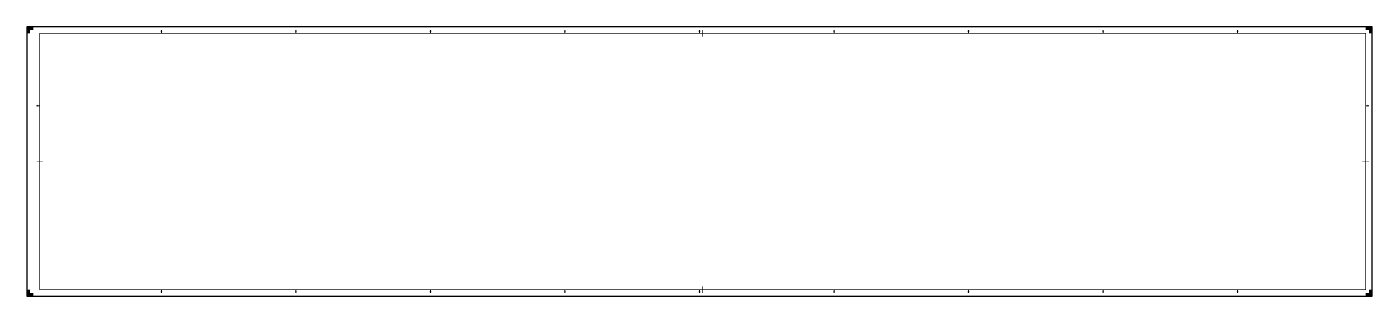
# Model space of a CAD drawing. Extents: x 0 to 2100, y 0 to 420.
import ezdxf

# ---------------------------------------------------------------- set-up
doc = ezdxf.new("R2010")
doc.units = 0
doc.header["$LTSCALE"] = 0.2
for name, color, linetype, lineweight in [('X-XX-AL-TEKENBLAD_KADER-G', 7, 'Continuous', 25), ('X-XX-AL-TEKENBLAD_KADER_AFSNIJMARKERING-G', 7, 'Continuous', 25), ('X-XX-AL-TEKENBLAD_KADER_CENTERMARKERING-G', 7, 'Continuous', 25), ('X-XX-AL-TEKENBLAD_KADER_VOUWMERK-G', 7, 'Continuous', 18)]:
    doc.layers.add(name, color=color, linetype=linetype, lineweight=lineweight)

msp = doc.modelspace()

# ---------------------------------------------------------------- hatches: boundary and pattern name
at = {"layer": 'X-XX-AL-TEKENBLAD_KADER_AFSNIJMARKERING-G'}
for points in [[(10, 420), (0, 420), (0, 410), (5, 410), (5, 415), (10, 415)], [(2100, 410), (2100, 420), (2090, 420), (2090, 415), (2095, 415), (2095, 410)], [(0, 10), (0, 0), (10, 0), (10, 5), (5, 5), (5, 10)], [(2090, 0), (2100, 0), (2100, 10), (2095, 10), (2095, 5), (2090, 5)]]:
    msp.add_hatch(color=256, dxfattribs=at).paths.add_polyline_path(points)
at = {"layer": 'X-XX-AL-TEKENBLAD_KADER_VOUWMERK-G'}
for points in [[(212, 413), (210, 415), (208, 413)], [(422, 413), (420, 415), (418, 413)], [(632, 413), (630, 415), (628, 413)], [(842, 413), (840, 415), (838, 413)], [(1052, 413), (1050, 415), (1048, 413)], [(1262, 413), (1260, 415), (1258, 413)], [(1472, 413), (1470, 415), (1468, 413)], [(1682, 413), (1680, 415), (1678, 413)], [(1892, 413), (1890, 415), (1888, 413)], [(17, 299), (15, 297), (17, 295)], [(2093, 295), (2095, 297), (2093, 299)], [(208, 7), (210, 5), (212, 7)], [(418, 7), (420, 5), (422, 7)], [(628, 7), (630, 5), (632, 7)], [(838, 7), (840, 5), (842, 7)], [(1048, 7), (1050, 5), (1052, 7)], [(1258, 7), (1260, 5), (1262, 7)], [(1468, 7), (1470, 5), (1472, 7)], [(1678, 7), (1680, 5), (1682, 7)], [(1888, 7), (1890, 5), (1892, 7)]]:
    msp.add_hatch(color=256, dxfattribs=at).paths.add_polyline_path(points)

# ---------------------------------------------------------------- linework, layer by layer
at = {"layer": 'X-XX-AL-TEKENBLAD_KADER-G'}
for p, q in [((2100, 420), (0, 420)), ((0, 420), (0, 0)), ((2100, 0), (2100, 420)), ((0, 0), (2100, 0))]:
    msp.add_line(p, q, dxfattribs=at)
at = {"layer": 'X-XX-AL-TEKENBLAD_KADER-G', "const_width": 0.7, "flags": 128}
msp.add_lwpolyline([(20, 10), (2090, 10), (2090, 410), (20, 410)], close=True, dxfattribs=at)
at = {"layer": 'X-XX-AL-TEKENBLAD_KADER_CENTERMARKERING-G', "const_width": 0.7, "flags": 128}
for points in [[(1055, 415), (1055, 405)], [(15, 210), (25, 210)], [(2095, 210), (2085, 210)], [(1055, 5), (1055, 15)]]:
    msp.add_lwpolyline(points, dxfattribs=at)
at = {"layer": 'X-XX-AL-TEKENBLAD_KADER_VOUWMERK-G', "flags": 128}
for points in [[(210, 410), (210, 415)], [(420, 410), (420, 415)], [(630, 410), (630, 415)], [(840, 410), (840, 415)], [(1050, 410), (1050, 415)], [(1260, 410), (1260, 415)], [(1470, 410), (1470, 415)], [(1680, 410), (1680, 415)], [(1890, 410), (1890, 415)], [(20, 297), (15, 297)], [(2090, 297), (2095, 297)], [(210, 10), (210, 5)], [(420, 10), (420, 5)], [(630, 10), (630, 5)], [(840, 10), (840, 5)], [(1050, 10), (1050, 5)], [(1260, 10), (1260, 5)], [(1470, 10), (1470, 5)], [(1680, 10), (1680, 5)], [(1890, 10), (1890, 5)]]:
    msp.add_lwpolyline(points, dxfattribs=at)

doc.saveas('drawing.dxf')
